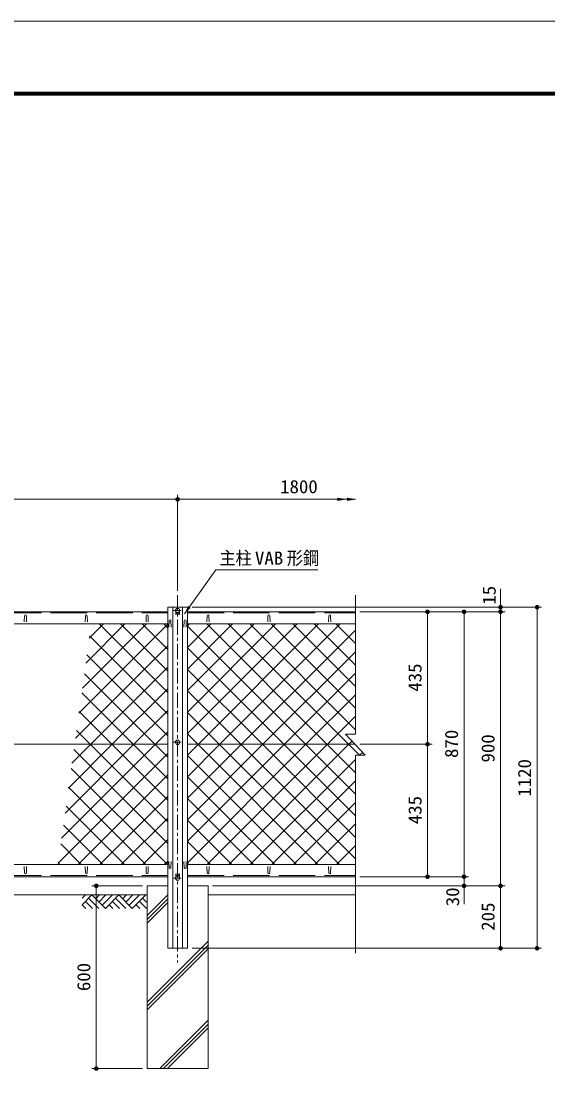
# Model space of a CAD drawing. Units: millimetres at full size. Extents: x -4455 to 4455, y -3150 to 3150.
# Drawn here: x -1749 to -17, y -301 to 3150 of the extents above; entities that cross this region are included whole.
import ezdxf
from ezdxf.enums import TextEntityAlignment as Align

# ---------------------------------------------------------------- set-up
doc = ezdxf.new("R2010")
doc.units = ezdxf.units.MM
doc.header["$LTSCALE"] = 20
for name, pattern in [('DASHED', [7.5, 6, -1.5]), ('USER1', [4, 2.5, -0.5, 0.5, -0.5]), ('USER2', [2, 1.25, -0.25, 0.25, -0.25])]:
    doc.linetypes.add(name, pattern=pattern)
for name, color, linetype, lineweight in [('0-0_1部材', 3, 'Continuous', 18), ('0-1_中心線', 1, 'USER1', 18), ('0-3_SUNPOU', 1, 'Continuous', 18), ('0-4_6文字', 3, 'Continuous', 18), ('0-5_5寸法', 1, 'Continuous', 18), ('0-6_GL', 7, 'Continuous', 18), ('0-7_8部品', 3, 'Continuous', 18), ('0-8_4基礎', 4, 'Continuous', 18), ('0-A_0', 1, 'Continuous', 18), ('0-B_2網', 4, 'Continuous', 18), ('0-E_D-TTL', 7, 'Continuous', 18)]:
    doc.layers.add(name, color=color, linetype=linetype, lineweight=lineweight)
doc.styles.add('ＭＳ ゴシック', font='')
doc.styles.get('ＭＳ ゴシック').set_extended_font_data('MS Gothic')

# ---------------------------------------------------------------- blocks, each defined once
blk = doc.blocks.new('M1')
at = {"layer": '0-3_SUNPOU'}
blk.add_line((-5, 0), (-38.58, 0), dxfattribs=at)
for points in [[(0, 0), (-5, 0), (-4.96, 0.63)], [(0, 0), (-4.96, -0.63), (-5, 0)], [(0, 0), (-4.96, 0.63), (-4.84, 1.24)], [(0, 0), (-4.84, -1.24), (-4.96, -0.63)], [(0, 0), (-4.84, 1.24), (-4.65, 1.84)], [(0, 0), (-4.65, -1.84), (-4.84, -1.24)], [(0, 0), (-4.65, 1.84), (-4.38, 2.41)], [(0, 0), (-4.38, -2.41), (-4.65, -1.84)], [(0, 0), (-4.38, 2.41), (-4.05, 2.94)], [(0, 0), (-4.05, -2.94), (-4.38, -2.41)], [(0, 0), (-4.05, 2.94), (-3.64, 3.42)], [(0, 0), (-3.64, -3.42), (-4.05, -2.94)], [(0, 0), (-3.64, 3.42), (-3.19, 3.85)], [(0, 0), (-3.19, -3.85), (-3.64, -3.42)], [(0, 0), (-3.19, 3.85), (-2.68, 4.22)], [(0, 0), (-2.68, -4.22), (-3.19, -3.85)], [(0, 0), (-2.68, 4.22), (-2.13, 4.52)], [(0, 0), (-2.13, -4.52), (-2.68, -4.22)], [(0, 0), (-2.13, 4.52), (-1.55, 4.76)], [(0, 0), (-1.55, -4.76), (-2.13, -4.52)], [(0, 0), (-1.55, 4.76), (-0.94, 4.91)], [(0, 0), (-0.94, -4.91), (-1.55, -4.76)], [(0, 0), (-0.94, 4.91), (-0.31, 4.99)], [(0, 0), (-0.31, -4.99), (-0.94, -4.91)], [(0, 0), (-0.31, 4.99), (0.31, 4.99)], [(0, 0), (0.31, -4.99), (-0.31, -4.99)], [(0, 0), (0.31, 4.99), (0.94, 4.91)], [(0, 0), (0.94, 4.91), (1.55, 4.76)], [(0, 0), (1.55, 4.76), (2.13, 4.52)], [(0, 0), (2.13, 4.52), (2.68, 4.22)], [(0, 0), (2.68, 4.22), (3.19, 3.85)], [(0, 0), (3.19, 3.85), (3.64, 3.42)], [(0, 0), (3.64, 3.42), (4.05, 2.94)], [(0, 0), (4.05, 2.94), (4.38, 2.41)], [(0, 0), (4.38, 2.41), (4.65, 1.84)], [(0, 0), (4.65, 1.84), (4.84, 1.24)], [(0, 0), (4.84, 1.24), (4.96, 0.63)], [(0, 0), (4.96, 0.63), (5, 0)], [(0, 0), (0.94, -4.91), (0.31, -4.99)], [(0, 0), (1.55, -4.76), (0.94, -4.91)], [(0, 0), (2.13, -4.52), (1.55, -4.76)], [(0, 0), (2.68, -4.22), (2.13, -4.52)], [(0, 0), (3.19, -3.85), (2.68, -4.22)], [(0, 0), (3.64, -3.42), (3.19, -3.85)], [(0, 0), (4.05, -2.94), (3.64, -3.42)], [(0, 0), (4.38, -2.41), (4.05, -2.94)], [(0, 0), (4.65, -1.84), (4.38, -2.41)], [(0, 0), (4.84, -1.24), (4.65, -1.84)], [(0, 0), (4.96, -0.63), (4.84, -1.24)], [(0, 0), (5, 0), (4.96, -0.63)]]:
    blk.add_solid(points, dxfattribs=at)
blk = doc.blocks.new('GL-マーク')
at = {"layer": '0-A_0'}
for p, q in [((-278.75, -14.14), (-264.61, 0)), ((-278.75, -42.43), (-236.32, 0)), ((-236.32, 0), (-177.24, -59.08)), ((-203.01, 0), (-219.67, -16.66)), ((-174.73, 0), (-205.53, -30.8)), ((-146.45, 0), (-191.38, -44.94)), ((-118.16, 0), (-177.24, -59.08)), ((-118.16, 0), (-59.08, -59.08)), ((-84.85, 0), (-101.51, -16.65)), ((-56.57, 0), (-87.36, -30.8)), ((-28.28, 0), (-73.22, -44.94)), ((0, 0), (-59.08, -59.08)), ((-278.75, -42.43), (-262.09, -59.08)), ((-264.61, -28.28), (-233.81, -59.08)), ((-250.46, -14.14), (-205.53, -59.08)), ((-160.59, -42.43), (-143.93, -59.08)), ((-146.44, -28.28), (-115.65, -59.08)), ((-132.3, -14.14), (-87.37, -59.08)), ((-25.77, -59.08), (-42.43, -42.43)), ((2.51, -59.08), (-28.28, -28.28)), ((3.33, -31.61), (-14.14, -14.14))]:
    blk.add_line(p, q, dxfattribs=at)

msp = doc.modelspace()

# ---------------------------------------------------------------- linework, layer by layer
at = {"layer": '0-0_1部材', "color": 4}
for p, q in [((-650.41, 1264.3), (-650.41, 807.99)), ((-682.41, 807.99), (-618.41, 739.06)), ((-650.41, 807.99), (-682.41, 807.99)), ((-650.41, 739.06), (-650.41, 89.53)), ((-650.41, 739.06), (-618.41, 739.06))]:
    msp.add_line(p, q, dxfattribs=at)
at = {"layer": '0-0_1部材', "color": 7}
for p, q in [((-3002.12, 1210.18), (-1267.12, 1210.18)), ((-1267.12, 1225.18), (-1267.12, 105.18)), ((-1202.12, 1225.18), (-1267.12, 1225.18)), ((-1202.12, 1225.18), (-1202.12, 105.18)), ((-1202.12, 1210.18), (-650.41, 1210.18)), ((-1263.14, 1160.03), (-1262.39, 1180.53)), ((-1255.64, 1160.03), (-1256.39, 1180.53)), ((-1213.6, 1160.03), (-1212.85, 1180.53)), ((-1206.1, 1160.03), (-1206.85, 1180.53)), ((-3002.12, 1170.18), (-1267.12, 1170.18)), ((-1202.12, 1170.18), (-650.41, 1170.18)), ((-3002.12, 775.18), (-1267.12, 775.18)), ((-1202.12, 775.18), (-650.41, 775.18)), ((-3002.12, 380.18), (-1267.12, 380.18)), ((-1263.14, 390.33), (-1262.39, 369.83)), ((-1255.64, 390.33), (-1256.39, 369.83)), ((-1213.6, 390.33), (-1212.85, 369.83)), ((-1206.1, 390.33), (-1206.85, 369.83)), ((-1202.12, 380.18), (-650.41, 380.18)), ((-3002.12, 340.18), (-1267.12, 340.18)), ((-1202.12, 340.18), (-650.41, 340.18)), ((-1267.12, 105.18), (-1202.12, 105.18))]:
    msp.add_line(p, q, dxfattribs=at)
at = {"layer": '0-0_1部材'}
for p, q in [((-1250.62, 1225.18), (-1250.62, 105.18)), ((-1218.62, 1225.18), (-1218.62, 105.18)), ((-1738.37, 1176.68), (-1737.62, 1197.18)), ((-1730.87, 1176.68), (-1731.62, 1197.18)), ((-1538.37, 1176.68), (-1537.62, 1197.18)), ((-1530.87, 1176.68), (-1531.62, 1197.18)), ((-1338.37, 1176.68), (-1337.62, 1197.18)), ((-1330.87, 1176.68), (-1331.62, 1197.18)), ((-1138.37, 1176.68), (-1137.62, 1197.18)), ((-1130.87, 1176.68), (-1131.62, 1197.18)), ((-938.37, 1176.68), (-937.62, 1197.18)), ((-930.87, 1176.68), (-931.62, 1197.18)), ((-738.37, 1176.68), (-737.62, 1197.18)), ((-730.87, 1176.68), (-731.62, 1197.18)), ((-1738.37, 373.68), (-1737.62, 353.18)), ((-1730.87, 373.68), (-1731.62, 353.18)), ((-1538.37, 373.68), (-1537.62, 353.18)), ((-1530.87, 373.68), (-1531.62, 353.18)), ((-1338.37, 373.68), (-1337.62, 353.18)), ((-1330.87, 373.68), (-1331.62, 353.18)), ((-1138.37, 373.68), (-1137.62, 353.18)), ((-1130.87, 373.68), (-1131.62, 353.18)), ((-938.37, 373.68), (-937.62, 353.18)), ((-930.87, 373.68), (-931.62, 353.18)), ((-738.37, 373.68), (-737.62, 353.18)), ((-730.87, 373.68), (-731.62, 353.18))]:
    msp.add_line(p, q, dxfattribs=at)
at = {"layer": '0-0_1部材', "color": 1, "linetype": 'DASHED'}
for p, q in [((-3002.12, 1207.18), (-1267.12, 1207.18)), ((-1202.12, 1207.18), (-650.41, 1207.18)), ((-3002.12, 344.18), (-1267.12, 344.18)), ((-1202.12, 344.18), (-650.41, 344.18))]:
    msp.add_line(p, q, dxfattribs=at)
at = {"layer": '0-0_1部材'}
for centre, start, end in [((-1734.62, 1197.18), 0, 180), ((-1534.62, 1197.18), 0, 180), ((-1334.62, 1197.18), 0, 180), ((-1134.62, 1197.18), 0, 180), ((-934.62, 1197.18), 0, 180), ((-734.62, 1197.18), 0, 180), ((-1734.62, 353.18), 180, 0), ((-1534.62, 353.18), 180, 0), ((-1334.62, 353.18), 180, 0), ((-1134.62, 353.18), 180, 0), ((-934.62, 353.18), 180, 0), ((-734.62, 353.18), 180, 0)]:
    msp.add_arc(centre, 3, start, end, dxfattribs=at)
at = {"layer": '0-0_1部材', "color": 7}
for centre, start, end in [((-1259.39, 1180.53), 0, 180), ((-1209.85, 1180.53), 0, 180), ((-1259.39, 369.83), 180, 0), ((-1209.85, 369.83), 180, 0)]:
    msp.add_arc(centre, 3, start, end, dxfattribs=at)
at = {"layer": '0-1_中心線'}
msp.add_line((-1234.62, 1264.51), (-1234.62, 58.04), dxfattribs=at)
at = {"layer": '0-4_6文字', "color": 7}
msp.add_lwpolyline([(-773.73, 1347.63), (-1109.26, 1347.63), (-1211.89, 1203.33)], dxfattribs=at)
msp.add_solid([(-1213.05, 1201.7), (-1199.91, 1229.16), (-1191.42, 1223.12)], dxfattribs=at)
at = {"layer": '0-5_5寸法'}
for p, q in [((-1234.62, 1279.51), (-1234.62, 1594.51)), ((-3034.62, 1579.51), (-1234.62, 1579.51)), ((-1230.19, 1579.51), (-675.22, 1579.51)), ((-901.82, 1579.51), (-681.14, 1579.51)), ((-786.47, 1579.51), (-877.06, 1579.51)), ((-870.28, 1579.51), (-649.6, 1579.51)), ((-173.26, 1255.18), (-173.26, 1285.18)), ((-1187.12, 1225.18), (-158.26, 1225.18)), ((-1187.12, 1225.18), (-38.26, 1225.18)), ((-635.41, 1210.18), (-398.26, 1210.18)), ((-635.41, 1210.18), (-278.26, 1210.18)), ((-635.41, 1210.18), (-158.26, 1210.18)), ((-635.41, 1210.18), (-158.26, 1210.18)), ((-413.26, 1210.18), (-413.26, 775.18)), ((-293.26, 1210.18), (-293.26, 340.18)), ((-173.26, 1210.18), (-173.26, 1225.18)), ((-173.26, 1210.18), (-173.26, 310.18)), ((-53.26, 1225.18), (-53.26, 105.18)), ((-173.26, 1180.18), (-173.26, 1150.18)), ((-635.41, 775.18), (-398.26, 775.18)), ((-635.41, 775.18), (-398.26, 775.18)), ((-413.26, 775.18), (-413.26, 340.18)), ((-293.26, 370.18), (-293.26, 400.18)), ((-635.41, 340.18), (-398.26, 340.18)), ((-635.41, 340.18), (-278.26, 340.18)), ((-635.41, 340.18), (-278.26, 340.18)), ((-293.26, 340.18), (-293.26, 310.18)), ((-1349.62, 310.18), (-1516.78, 310.18)), ((-1501.78, 310.18), (-1501.78, -289.82)), ((-1119.62, 310.18), (-278.26, 310.18)), ((-1119.62, 310.18), (-158.26, 310.18)), ((-1119.62, 310.18), (-158.26, 310.18)), ((-293.26, 280.18), (-293.26, 250.18)), ((-173.26, 310.18), (-173.26, 105.18)), ((-1187.12, 105.18), (-158.26, 105.18)), ((-1187.12, 105.18), (-38.26, 105.18)), ((-1349.62, -289.82), (-1516.78, -289.82))]:
    msp.add_line(p, q, dxfattribs=at)
for points in [[(-679.14, 1579.51), (-709.14, 1574.3), (-709.14, 1584.72)], [(-647.6, 1579.51), (-677.6, 1574.3), (-677.6, 1584.72)]]:
    msp.add_solid(points, dxfattribs=at)
at = {"layer": '0-6_GL'}
for p, q in [((-2934.62, 280.18), (-1334.62, 280.18)), ((-1134.62, 280.18), (-650.41, 280.18))]:
    msp.add_line(p, q, dxfattribs=at)
at = {"layer": '0-7_8部品', "color": 1, "linetype": 'USER2'}
for p, q in [((-1248.05, 1214.63), (-1221.17, 1214.63)), ((-1248.06, 781.61), (-1221.18, 781.61)), ((-1248.05, 335.73), (-1221.17, 335.73))]:
    msp.add_line(p, q, dxfattribs=at)
at = {"layer": '0-7_8部品', "color": 7}
for p, q in [((-1240.87, 1211.88), (-1240.87, 1200.95)), ((-1240.04, 1210.45), (-1240.87, 1210.45)), ((-1238.87, 1208.41), (-1238.87, 1200.95)), ((-1229.19, 1210.45), (-1228.37, 1210.45)), ((-1228.37, 1211.88), (-1228.37, 1200.95)), ((-1238.87, 1205.95), (-1240.87, 1205.95)), ((-1238.87, 1200.95), (-1240.87, 1200.95)), ((-1238.87, 1206.18), (-1230.37, 1206.18)), ((-1230.37, 1205.95), (-1228.37, 1205.95)), ((-1240.87, 338.48), (-1240.87, 349.41)), ((-1230.37, 349.41), (-1228.37, 349.41)), ((-1230.37, 341.95), (-1230.37, 349.41)), ((-1228.37, 338.48), (-1228.37, 349.41)), ((-1238.87, 344.41), (-1240.87, 344.41)), ((-1240.04, 339.91), (-1240.87, 339.91)), ((-1238.87, 344.18), (-1230.37, 344.18)), ((-1230.37, 344.41), (-1228.37, 344.41)), ((-1229.19, 339.91), (-1228.37, 339.91))]:
    msp.add_line(p, q, dxfattribs=at)
at = {"layer": '0-7_8部品'}
for points in [[(-1226.78, 1214.63), (-1230.7, 1221.42), (-1238.54, 1221.42), (-1242.46, 1214.63), (-1238.54, 1207.84), (-1230.7, 1207.84)], [(-1226.79, 781.61), (-1230.71, 788.4), (-1238.55, 788.4), (-1242.47, 781.61), (-1238.55, 774.82), (-1230.71, 774.82)], [(-1226.78, 335.73), (-1230.7, 328.94), (-1238.54, 328.94), (-1242.46, 335.73), (-1238.54, 342.52), (-1230.7, 342.52)]]:
    msp.add_lwpolyline(points, close=True, dxfattribs=at)
at = {"layer": '0-7_8部品', "color": 7}
for points in [[(-1230.37, 1208.41), (-1230.37, 1200.95), (-1228.37, 1200.95)], [(-1238.87, 341.95), (-1238.87, 349.41), (-1240.87, 349.41)]]:
    msp.add_lwpolyline(points, dxfattribs=at)
at = {"layer": '0-7_8部品'}
for centre in [(-1234.62, 1214.63), (-1234.63, 781.61), (-1234.62, 335.73)]:
    msp.add_circle(centre, 6.8, dxfattribs=at)
at = {"layer": '0-8_4基礎', "color": 7}
for p, q in [((-1334.62, 310.18), (-1267.12, 310.18)), ((-1334.62, 310.18), (-1334.62, -289.82)), ((-1202.12, 310.18), (-1134.62, 310.18)), ((-1134.62, 310.18), (-1134.62, -289.82)), ((-1334.62, -289.82), (-1134.62, -289.82))]:
    msp.add_line(p, q, dxfattribs=at)
at = {"layer": '0-8_4基礎'}
for p, q in [((-1334.62, 212.69), (-1267.12, 280.19)), ((-1334.62, 200.19), (-1267.12, 267.69)), ((-1334.62, 187.69), (-1267.12, 255.19)), ((-1334.62, -71.91), (-1134.62, 128.09)), ((-1334.62, -84.41), (-1134.62, 115.59)), ((-1334.62, -96.91), (-1134.62, 103.09)), ((-1293.22, -289.82), (-1134.62, -131.21)), ((-1280.72, -289.82), (-1134.62, -143.71)), ((-1268.22, -289.82), (-1134.62, -156.21))]:
    msp.add_line(p, q, dxfattribs=at)
at = {"layer": '0-B_2網'}
for p, q in [((-1558.95, 877.55), (-1267.12, 1169.38)), ((-1547.58, 959.63), (-1337.03, 1170.18)), ((-1536.21, 1041.71), (-1407.74, 1170.18)), ((-1524.83, 1123.79), (-1478.45, 1170.18)), ((-1267.12, 944.76), (-1492.54, 1170.18)), ((-1267.12, 1015.47), (-1421.83, 1170.18)), ((-1267.12, 1086.18), (-1351.11, 1170.18)), ((-1267.12, 1156.89), (-1280.4, 1170.18)), ((-1202.12, 1163.67), (-1195.6, 1170.18)), ((-1202.12, 1092.96), (-1124.89, 1170.18)), ((-1202.12, 1022.25), (-1054.18, 1170.18)), ((-1202.12, 951.54), (-983.47, 1170.18)), ((-1202.12, 880.83), (-912.76, 1170.18)), ((-1202.12, 810.12), (-842.05, 1170.18)), ((-1166.34, 775.18), (-771.34, 1170.18)), ((-1095.63, 775.18), (-700.63, 1170.18)), ((-1024.92, 775.18), (-650.41, 1149.69)), ((-650.41, 823.03), (-997.56, 1170.18)), ((-650.41, 893.74), (-926.85, 1170.18)), ((-650.41, 964.45), (-856.14, 1170.18)), ((-650.41, 1035.16), (-785.43, 1170.18)), ((-650.41, 1105.87), (-714.72, 1170.18)), ((-1267.12, 874.05), (-1523.86, 1130.8)), ((-1570.32, 795.46), (-1267.12, 1098.67)), ((-885.4, 775.18), (-1202.12, 1091.89)), ((-954.21, 775.18), (-650.41, 1078.98)), ((-1267.12, 803.34), (-1532.47, 1068.69)), ((-1309.67, 775.18), (-1541.07, 1006.59)), ((-1519.89, 775.18), (-1267.12, 1027.96)), ((-956.11, 775.18), (-1202.12, 1021.18)), ((-883.5, 775.18), (-650.41, 1008.27)), ((-1380.38, 775.18), (-1549.68, 944.48)), ((-1449.18, 775.18), (-1267.12, 957.25)), ((-1026.83, 775.18), (-1202.12, 950.47)), ((-1451.09, 775.18), (-1558.28, 882.37)), ((-1378.47, 775.18), (-1267.12, 886.54)), ((-1521.8, 775.18), (-1566.89, 820.27)), ((-1307.76, 775.18), (-1267.12, 815.83)), ((-1615.81, 467.13), (-1307.76, 775.18)), ((-1604.44, 549.22), (-1378.47, 775.18)), ((-1593.07, 631.3), (-1449.18, 775.18)), ((-1581.69, 713.38), (-1519.89, 775.18)), ((-1267.12, 520.5), (-1521.8, 775.18)), ((-1267.12, 591.21), (-1451.09, 775.18)), ((-1267.12, 661.92), (-1380.38, 775.18)), ((-1267.12, 732.63), (-1309.67, 775.18)), ((-1202.12, 739.4), (-1166.34, 775.18)), ((-1202.12, 668.69), (-1095.63, 775.18)), ((-1202.12, 597.98), (-1024.92, 775.18)), ((-1202.12, 527.27), (-954.21, 775.18)), ((-1202.12, 456.56), (-883.5, 775.18)), ((-650.41, 398.77), (-1026.83, 775.18)), ((-650.41, 469.48), (-956.11, 775.18)), ((-650.41, 540.19), (-885.4, 775.18)), ((-1627.18, 385.05), (-1267.12, 745.12)), ((-1267.12, 449.79), (-1575.49, 758.16)), ((-843.96, 380.18), (-1202.12, 738.34)), ((-995.65, 380.18), (-650.41, 725.43)), ((-636.77, 739.06), (-627.25, 748.58)), ((-1268.22, 380.18), (-1584.09, 696.05)), ((-1561.34, 380.18), (-1267.12, 674.4)), ((-914.67, 380.18), (-1202.12, 667.63)), ((-1338.93, 380.18), (-1592.7, 633.95)), ((-924.94, 380.18), (-650.41, 654.72)), ((-1490.63, 380.18), (-1267.12, 603.69)), ((-985.38, 380.18), (-1202.12, 596.92)), ((-1409.64, 380.18), (-1601.3, 571.84)), ((-854.23, 380.18), (-650.41, 584)), ((-1419.92, 380.18), (-1267.12, 532.98)), ((-1056.09, 380.18), (-1202.12, 526.21)), ((-1480.35, 380.18), (-1609.91, 509.73)), ((-783.52, 380.18), (-650.41, 513.29)), ((-1349.21, 380.18), (-1267.12, 462.27)), ((-1126.8, 380.18), (-1202.12, 455.5)), ((-1551.06, 380.18), (-1618.51, 447.63)), ((-712.81, 380.18), (-650.41, 442.58)), ((-1621.77, 380.18), (-1627.12, 385.52)), ((-1278.5, 380.18), (-1267.12, 391.56)), ((-1197.51, 380.18), (-1202.12, 384.79))]:
    msp.add_line(p, q, dxfattribs=at)
for points in [[(-650.41, 610.9), (-814.69, 775.18), (-1202.12, 1162.61)], [(-650.41, 681.61), (-743.98, 775.18), (-1138.98, 1170.18)], [(-637.15, 739.06), (-673.27, 775.18), (-1068.27, 1170.18)], [(-1202.12, 385.85), (-812.79, 775.18), (-650.41, 937.56)], [(-702.54, 380.18), (-1097.54, 775.18), (-1202.12, 879.76)], [(-1137.08, 380.18), (-742.08, 775.18), (-650.41, 866.85)], [(-773.25, 380.18), (-1168.25, 775.18), (-1202.12, 809.05)], [(-1066.37, 380.18), (-671.37, 775.18), (-661.3, 785.25)]]:
    msp.add_lwpolyline(points, dxfattribs=at)
at = {"layer": '0-E_D-TTL', "color": 2}
msp.add_lwpolyline([(-4455.04, 3150.21), (4454.66, 3150.21), (4454.66, -3150.21), (-4455.04, -3150.21)], close=True, dxfattribs=at)
at = {"layer": '0-E_D-TTL'}
for points in [[(-4168.65, 2916.87), (4168.28, 2916.87), (4168.28, -2916.87), (-4168.65, -2916.87)], [(-4166, 2914.21), (4165.63, 2914.21), (4165.63, -2914.21), (-4166, -2914.21)], [(-4163.35, 2911.56), (4162.97, 2911.56), (4162.97, -2911.56), (-4163.35, -2911.56)], [(-4160.7, 2908.91), (4160.32, 2908.91), (4160.32, -2908.91), (-4160.7, -2908.91)], [(-4158.05, 2906.26), (4157.67, 2906.26), (4157.67, -2906.26), (-4158.05, -2906.26)]]:
    msp.add_lwpolyline(points, close=True, dxfattribs=at)

# ---------------------------------------------------------------- block references
at = {"layer": '0-5_5寸法', "xscale": 1.5, "yscale": 1.5}
msp.add_blockref('M1', (-1234.62, 1579.51), dxfattribs=at)
for p, rotation in [((-173.26, 1225.18), 270), ((-413.26, 1210.18), 90), ((-293.26, 1210.18), 90), ((-173.26, 1210.18), 90), ((-173.26, 1210.18), 90), ((-53.26, 1225.18), 90), ((-413.26, 775.18), 270), ((-413.26, 775.18), 90), ((-413.26, 340.18), 270), ((-293.26, 340.18), 270), ((-293.26, 340.18), 270), ((-173.26, 310.18), 270), ((-1501.78, 310.18), 90), ((-293.26, 310.18), 90), ((-173.26, 310.18), 90), ((-173.26, 105.18), 270), ((-53.26, 105.18), 270), ((-1501.78, -289.82), 270)]:
    msp.add_blockref('M1', p, dxfattribs=dict(at, rotation=rotation))
at = {"layer": '0-6_GL', "xscale": 0.75, "yscale": 0.75}
msp.add_blockref('GL-マーク', (-1339.12, 280.18), dxfattribs=at)

# ---------------------------------------------------------------- texts
at = {"layer": '0-4_6文字', "style": 'ＭＳ ゴシック'}
for s, width, p in [('主柱', 0.9, (-1097, 1352)), ('VAB', 1.05, (-980.33, 1351.82)), ('形鋼', 0.9, (-875.76, 1352))]:
    msp.add_text(s, height=43.26, dxfattribs=dict(at, width=width)).set_placement(p, align=Align.BOTTOM_LEFT)
at = {"layer": '0-5_5寸法', "color": 3, "style": 'ＭＳ ゴシック', "width": 1.05}
msp.add_text('1800', height=43.26, dxfattribs=at).set_placement((-897.61, 1586.6), align=Align.BOTTOM_LEFT)
for s, p in [('15', (-176.14, 1233.59)), ('435', (-419.93, 947.68)), ('870', (-299.93, 730.18)), ('900', (-179.93, 715.18)), ('1120', (-59.93, 602.93)), ('435', (-419.93, 512.68)), ('30', (-296.36, 243.13)), ('205', (-179.93, 162.68)), ('600', (-1508.45, -35.57))]:
    msp.add_text(s, height=43.26, rotation=90, dxfattribs=at).set_placement(p, align=Align.BOTTOM_LEFT)

doc.saveas('drawing.dxf')
